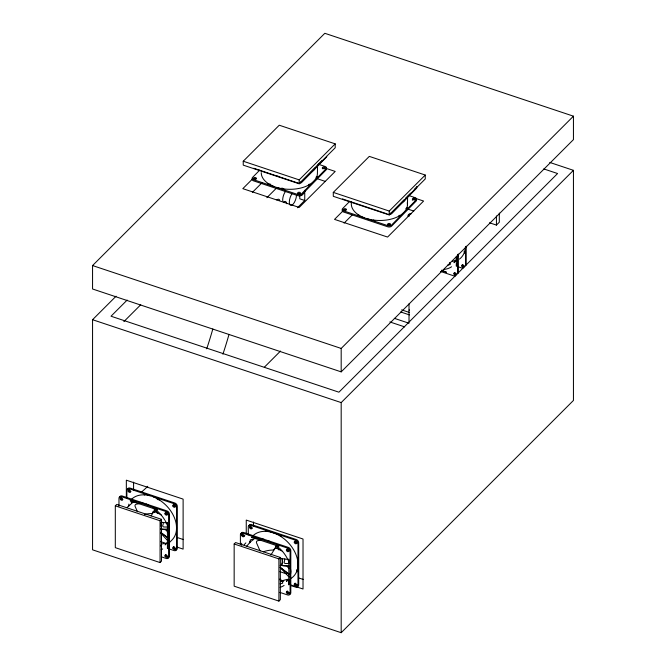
<?xml version="1.0" encoding="UTF-8"?>
<svg xmlns="http://www.w3.org/2000/svg" width="666" height="666" viewBox="0 0 666 666"><rect width="100%" height="100%" fill="white"/><g stroke="black" fill="none" stroke-linecap="round" stroke-linejoin="round"><path stroke-width="1" d="M317.54 165.901L317.407 173.543A28.08 16.209 1 0 1 315.368 179.479L313.877 181.252L326.173 168.706A2.806 1.623 1 0 0 325.091 166.483L318.231 164.194M407.459 204.712L407.592 197.069M167.449 547.66L167.424 548.384L167.424 522.502M288.861 584.165L288.844 584.89L288.844 559.007M456.385 265.501L456.368 266.233L456.368 256.277M167.457 547.252L167.532 545.912M288.869 583.757L289.26 579.611M456.393 265.093L456.468 263.753M290.676 573.584L290.801 571.719L290.809 592.732A2.872 2.031 45 0 1 289.269 594.388M458.133 255.852L458.258 253.987L458.325 273.068M249.392 542.74L249.608 541.516M151.082 515.925L153.222 512.445A1.923 1.34 12.4 0 1 155.819 512.029L161.222 514.926M270.895 555.044L274.642 548.951A1.923 1.34 12.4 0 1 277.239 548.534L282.634 551.431M308.683 185.031L309.274 184.082M398.734 216.209L399.325 215.251M246.462 546.453L250.541 541.749L253.971 539.16M155.178 509.39L152.181 513.536A25.949 20.313 -26.7 0 0 144.464 514.485M276.59 545.895L273.593 550.041A25.949 20.313 -26.7 0 0 263.336 551.756M166.658 543.04L165.068 544.871L167.224 542.723M455.594 260.881L454.004 262.712L456.876 259.848M288.078 579.545L286.488 581.376L288.644 579.229M126.79 507.683L132.551 502.655M259.732 170.113L252.497 177.489A2.806 1.623 1 0 0 253.58 179.712L297.685 194.464A2.806 1.623 1 0 0 301.507 193.889L313.794 181.335L311.929 182.984A28.08 16.209 1 0 1 277.198 187.579M315.542 167.166L301.723 181.277A2.806 1.623 1 0 1 300.549 181.918M316.991 165.692L322.053 160.523M349.783 201.282L342.549 208.666A2.806 1.623 1 0 0 343.631 210.881L387.737 225.632A2.806 1.623 1 0 0 391.558 225.058L403.846 212.512L401.981 214.152A28.08 16.209 1 0 1 367.249 218.748M404.145 199.817L391.775 212.446A2.806 1.623 1 0 1 390.601 213.087M405.594 198.335L410.656 193.173M414.269 189.485L416.441 187.271M92.557 265.559L324.817 33.3L573.443 116.175L573.443 139.619L341.183 371.869L92.557 288.994L92.557 265.559L341.183 348.435L573.443 116.175M243.24 161.23L279.254 125.216L335.206 143.864L335.206 147.769L299.192 183.791L243.24 165.135L243.24 161.23L299.192 179.878L335.206 143.864M549.766 162.437L573.443 170.329L573.443 400.441L341.183 632.7L92.557 549.825L92.557 319.713L116.075 296.195M127.156 300.075L111.014 316.217L338.919 392.191L557.584 173.526L543.772 168.923M252.381 179.104L242.824 188.653L299.192 207.442L335.206 171.428L326.457 168.515M252.381 192.382L261.938 182.825M123.868 321.62L140.751 304.737M266.866 197.71L276.34 188.245M297.452 207.759L304.745 200.466L304.745 190.309M333.291 192.399L369.305 156.385L425.258 175.041L425.258 178.946L389.244 214.96L333.291 196.312L333.291 192.399L389.244 211.055L425.258 175.041M342.624 211.297L334.532 219.38L387.587 237.063L423.601 201.049L413.777 197.777M344.089 223.11L352.172 215.026M115.31 505.852L116.741 504.412L161.497 519.33L161.497 561.13L160.065 562.57L115.31 547.652L115.31 505.852L160.065 520.77L161.497 519.33M264.377 367.191L280.519 351.049M168.948 543.031L171.82 540.159A28.696 20.288 45 0 0 176.365 530.844L176.557 528.038L176.565 549.05A2.872 2.031 45 0 1 174.076 550.566L169.214 548.951M489.535 222.794L496.436 225.091L499.309 222.219L499.309 213.078M341.183 632.7L341.183 402.589L573.443 170.329M234.157 543.98L235.589 542.549L280.344 557.467L280.344 599.658L278.904 601.098L234.157 586.18L234.157 543.98L278.904 558.899L280.344 557.467M402.181 202.697L404.046 201.049L391.758 213.595A2.806 1.623 1 0 1 387.937 214.177M405.86 208.533L407.376 207.725M317.324 176.557L315.959 177.256M456.793 259.64L452.63 261.48M287.529 579.295L282.9 580.544M161.48 544.039L164.119 543.548M447.577 265.201L450.099 264.552A1.923 0.716 46.4 0 0 449.417 262.679M280.053 583.866L282.584 583.208A1.923 0.716 46.4 0 0 281.901 581.335L279.795 579.054M139.893 503.521L136.28 504.187A1.923 1.715 20 0 0 135.131 506.418L137.471 511.771M261.313 540.026L257.7 540.692A1.923 1.715 20 0 0 256.552 542.923L260.056 550.948M267.874 184.057L270.746 184.249M357.933 215.226L359.282 215.326M160.656 529.087L164.502 529.545A1.923 0.899 25.8 0 1 166.891 530.952L167.541 532.159M280.145 565.367L285.922 566.05A1.923 0.899 25.8 0 1 288.311 567.457L288.961 568.664M280.944 580.86L281.984 580.993M161.13 522.202L167.041 522.993M280.586 558.441L288.461 559.498M157.201 499.483L159.532 499.841M134.149 501.781L135.681 502.056M280.403 536.238L280.944 536.346M132.842 501.49L130.12 500.749L157.517 509.881L153.963 508.383M255.569 538.286L251.54 537.254L278.937 546.386L276.473 545.396M317.715 178.879L325.491 181.468M407.883 209.091L413.777 211.055M304.745 200.466L299.775 198.809L299.775 195.762M458.15 266.791L463.012 268.406M441.566 270.612L446.461 272.244L441.716 270.113M440.534 271.437L455.119 276.298M401.623 309.873L409.407 312.462M400.691 311.971L409.498 314.91M394.33 318.331L409.016 323.226M389.86 321.944L404.662 326.873M92.557 319.713L341.183 402.589M176.648 537.32L183.5 539.602M279.911 571.669L286.763 573.95M298.51 577.872L303.405 579.503M279.72 579.686L283.633 580.993M160.598 541.616L165.493 543.248M177.239 547.161L183.117 549.125L183.117 499.117L126.34 480.194L126.34 497.544M291.275 585.106L303.022 589.019L303.022 539.01L246.254 520.088L246.254 533.358M290.634 585.456L295.496 587.071A2.872 2.031 45 0 0 297.977 585.556L297.977 564.543L297.785 567.349A28.696 20.288 45 0 1 291.25 578.271M279.82 592.374L287.604 594.963A2.872 2.031 45 0 0 290.085 593.448L290.085 551.282A2.872 2.031 45 0 0 287.604 548.11L242.874 533.2A2.872 2.031 45 0 0 240.393 534.715L240.393 544.721M161.322 556.834L166.184 558.458A2.872 2.031 45 0 0 168.673 556.942L168.673 514.776A2.872 2.031 45 0 0 166.184 511.605L121.453 496.694A2.872 2.031 45 0 0 118.973 498.21L118.973 506.21M408.283 195.363L415.143 197.66A2.806 1.623 1 0 1 416.225 199.875L403.929 212.421L405.419 210.647A28.08 16.209 1 0 0 407.267 202.68M253.779 168.248L297.885 183A2.806 1.623 1 0 0 298.926 183.208M343.831 199.425L386.954 213.844M265.609 531.227L266.034 531.451M144.189 494.721L144.614 494.946M373.451 220.071L374.791 220.871M152.714 511.904L153.938 512.612M281.901 187.987L284.74 189.702M279.945 567.241L289.402 574.467L280.461 567.59M160.889 532.542L167.191 537.354M160.664 532.325L167.149 537.312M280.594 567.907L288.228 576.207A1.099 0.441 44.7 0 0 289.419 576.748M160.564 532.917L166.808 539.701A1.099 0.441 44.7 0 0 167.507 540.234M278.779 549.883L277.98 548.351A42.974 30.386 45 0 1 276.898 546.103M157.359 513.378L156.56 511.846A42.974 30.386 45 0 1 155.478 509.598M464.119 251.249L464.56 253.163M296.603 569.905L297.044 571.819M289.26 563.469L288.869 560.089M167.457 523.584L167.532 524.766M290.676 569.621L290.801 571.57L290.809 550.557A2.872 2.031 45 0 0 288.32 547.385L243.59 532.484A2.872 2.031 45 0 0 241.109 533.99M496.436 215.95L496.436 225.091M466.217 246.17L466.217 265.176M465.501 265.892L465.492 246.886L465.301 248.684A28.696 20.288 45 0 1 459.465 259.107M457.609 254.778L457.609 273.784M409.016 303.829L409.016 322.202M389.244 211.055L389.244 214.96M341.183 348.435L341.183 371.869M299.192 179.878L299.192 183.791M278.904 558.899L278.904 601.098M253.488 522.036L253.488 526.123M250.241 540.634L250.241 542.623M248.285 534.823L248.285 526.823A2.872 2.031 45 0 1 250.766 525.308L295.496 540.218A2.872 2.031 45 0 1 297.977 543.389L297.977 564.402L297.785 561.471A28.696 20.288 45 0 0 274.692 533.324L271.57 532.284A28.696 20.288 45 0 0 253.022 535.714M241.633 543.265L241.633 545.263M160.065 520.77L160.065 562.57M133.583 482.142L133.583 490.301M128.821 504.129L128.821 506.118M126.865 498.318L126.865 490.318A2.872 2.031 45 0 1 129.346 488.802L174.076 503.712A2.872 2.031 45 0 1 176.565 506.884L176.557 527.897L176.365 524.966A28.696 20.288 45 0 0 153.272 496.819M276.806 199.95A7.176 2.93 -71.6 0 1 279.762 200.333M282.742 200.907A7.176 2.93 -71.6 0 1 285.631 191.2M283.441 202.156A7.176 2.93 -71.6 0 1 286.68 203.713M296.478 195.438A7.176 2.93 -71.6 0 1 290.859 205.394M290.168 205.061A7.176 2.93 -71.6 0 1 292.257 193.415M304.936 190.967A7.176 2.93 -71.6 0 1 299.883 195.346M212.829 328.979A189.902 77.531 -71.6 0 1 206.71 348.809M229.021 334.374A189.902 77.531 -71.6 0 1 222.902 354.204M147.769 486.313A189.902 77.531 -71.6 0 1 140.767 492.698M409.207 310.398A1.407 0.991 45 0 1 409.207 309.807M252.481 178.638A2.806 1.623 1 0 0 253.563 180.861L297.669 195.613A2.806 1.623 1 0 0 301.482 195.03L326.149 169.847A2.806 1.623 1 0 0 325.907 168.048M253.53 179.454A1.407 0.808 1 0 1 254.545 178.671A1.407 0.808 1 0 1 256.135 179.054M316.35 166.75A28.08 16.209 1 0 1 315.559 168.015L314.077 169.788L326.365 157.243A2.806 1.623 1 0 0 326.715 156.327M310.656 172.561A28.08 16.209 1 0 0 312.129 171.52L313.994 169.88L301.706 182.426A2.806 1.623 1 0 1 299.475 183.225M279.004 176.548A28.08 16.209 1 0 1 277.397 176.115M274.117 186.547A28.08 16.209 1 0 1 261.255 172.652M297.627 194.206A1.407 0.808 1 0 1 299.017 193.398A1.407 0.808 1 0 1 300.441 194.214M322.336 168.814A1.407 0.808 1 0 1 323.684 168.223A1.407 0.808 1 0 1 325.05 168.823M342.532 209.815A2.806 1.623 1 0 0 343.614 212.029L387.72 226.781A2.806 1.623 1 0 0 391.533 226.207L416.2 201.024A2.806 1.623 1 0 0 415.959 199.226M343.972 210.056A1.407 0.808 1 0 1 345.962 210.065M364.169 217.715A28.08 16.209 1 0 1 351.556 201.798M387.862 224.975A1.407 0.808 1 0 1 389.435 224.6A1.407 0.808 1 0 1 390.492 225.391M343.381 199.234A2.806 1.623 1 0 1 342.699 198.734M412.346 200.2A1.407 0.808 1 0 1 413.736 199.392A1.407 0.808 1 0 1 415.159 200.208M416.675 187.188A2.806 1.623 1 0 1 416.416 188.411L404.129 200.957L405.611 199.184A28.08 16.209 1 0 0 406.402 197.919M416.774 186.671A2.806 1.623 1 0 1 416.658 186.98M119.738 497.044A2.872 2.031 45 0 1 122.169 495.979L166.9 510.88A2.872 2.031 45 0 1 169.389 514.052L169.38 535.064L169.189 532.142A28.696 20.288 45 0 0 168.948 530.602M122.794 499.542A1.432 1.016 45 0 1 121.187 498.701A1.432 1.016 45 0 1 121.295 497.194M162.654 548.934A28.696 20.288 45 0 1 161.164 549.816M131.219 502.639A28.696 20.288 45 0 1 135.872 502.006M139.877 502.289A28.696 20.288 45 0 1 142.974 502.955M146.095 503.995A28.696 20.288 45 0 1 148.426 505.011M152.955 507.617A28.696 20.288 45 0 1 164.644 519.788M165.093 520.537A28.696 20.288 45 0 1 167.641 525.932M168.848 539.835A28.696 20.288 45 0 0 169.189 538.011L169.38 535.214L169.389 556.227A2.872 2.031 45 0 1 167.382 557.858M131.61 499.209A28.696 20.288 45 0 1 150.15 495.779M175.416 548.726A1.432 1.016 45 0 1 173.809 547.893A1.432 1.016 45 0 1 173.918 546.386M175.275 549.966A2.872 2.031 45 0 0 177.281 548.334L177.281 506.168A2.872 2.031 45 0 0 174.792 502.997L130.061 488.086A2.872 2.031 45 0 0 127.631 489.16M167.524 514.452A1.432 1.016 45 0 1 166.142 513.902A1.432 1.016 45 0 1 165.701 512.52M130.944 491.55A1.432 1.016 45 0 1 129.445 491.233A1.432 1.016 45 0 1 128.863 489.726M175.416 506.56A1.432 1.016 45 0 1 173.918 505.869A1.432 1.016 45 0 1 173.718 504.395M167.524 556.618A1.432 1.016 45 0 1 166.025 555.935A1.432 1.016 45 0 1 165.826 554.453M163.303 522.46A12.554 8.874 45 0 1 162.662 525.757A1.066 0.758 45 0 0 163.953 526.972A66.675 47.144 45 0 0 167.724 526.989M160.972 522.777A12.554 8.874 45 0 1 160.989 526.34M154.695 512.47A1.066 0.758 45 0 0 154.77 511.679A66.675 47.144 45 0 0 154.146 509.681M160.939 528.762A1.066 0.758 45 0 0 161.796 529.12A66.675 47.144 45 0 0 167.424 529.045M166.309 530.394A42.974 30.386 45 0 1 167.715 530.327M160.806 545.229A1.923 0.716 46.4 0 1 161.164 546.703M244.788 535.522A1.432 1.016 45 0 1 243.115 535.747A1.432 1.016 45 0 1 242.516 533.874M283.716 580.918A28.696 20.288 45 0 1 280.811 581.035M284.074 585.439A28.696 20.288 45 0 1 280.136 587.329M244.181 544.813A28.696 20.288 45 0 1 245.854 542.89M250.116 540.026A28.696 20.288 45 0 1 252.639 539.144M255.378 538.636A28.696 20.288 45 0 1 257.292 538.511M261.297 538.794A28.696 20.288 45 0 1 264.394 539.46M267.516 540.501A28.696 20.288 45 0 1 270.612 541.899M276.54 545.687A28.696 20.288 45 0 1 278.604 547.41M279.27 548.018A28.696 20.288 45 0 1 281.793 550.591M282.392 551.265A28.696 20.288 45 0 1 287.346 558.566M287.737 559.332A28.696 20.288 45 0 1 289.061 562.437M297.411 584.715A1.432 1.016 45 0 1 295.737 584.939A1.432 1.016 45 0 1 295.138 583.066M296.695 586.471A2.872 2.031 45 0 0 298.701 584.84L298.701 542.673A2.872 2.031 45 0 0 296.212 539.502L251.482 524.592A2.872 2.031 45 0 0 249.042 525.665M289.394 550.674A1.432 1.016 45 0 1 287.845 550.657A1.432 1.016 45 0 1 287.121 549.025M252.106 528.155A1.432 1.016 45 0 1 250.499 527.314A1.432 1.016 45 0 1 250.607 525.807M297.411 542.549A1.432 1.016 45 0 1 295.887 542.865A1.432 1.016 45 0 1 295.013 541.142M289.394 592.848A1.432 1.016 45 0 1 287.695 592.707A1.432 1.016 45 0 1 287.246 590.958M282.392 559.282A12.554 8.874 45 0 1 281.934 564.41A1.066 0.758 45 0 0 283.216 565.625A66.675 47.144 45 0 0 288.836 565.551M284.715 558.965A12.554 8.874 45 0 1 284.082 562.262A1.066 0.758 45 0 0 285.373 563.478A66.675 47.144 45 0 0 289.144 563.494M281.726 558.349A12.554 8.874 45 0 1 281.352 565.226M276.257 548.484A1.066 0.758 45 0 0 276.19 548.185A66.675 47.144 45 0 0 275.558 546.187M287.729 566.899A42.974 30.386 45 0 1 289.136 566.833M407.908 216.05A2.872 2.031 45 0 1 410.389 214.535M408.674 214.893A2.872 2.031 45 0 1 411.113 213.819M409.19 216.175A1.432 1.016 45 0 1 409.315 215.934M451.59 266.775A28.696 20.288 45 0 1 444.055 269.43M464.61 266.475A1.432 1.016 45 0 1 463.111 266.159A1.432 1.016 45 0 1 462.529 264.643M456.46 274.459A1.432 1.016 45 0 1 454.595 272.827M456.443 258.075A1.099 0.441 44.7 0 1 455.744 257.542M253.971 178.879A1.407 0.808 1 0 0 256.31 178.53A1.407 0.808 1 0 0 254.57 177.531A1.407 0.808 1 0 0 253.971 178.879M298.077 193.631A1.407 0.808 1 0 0 300.416 193.282A1.407 0.808 1 0 0 298.676 192.283A1.407 0.808 1 0 0 298.077 193.631M322.744 168.456A1.407 0.808 1 0 0 325.083 168.098A1.407 0.808 1 0 0 323.335 167.099A1.407 0.808 1 0 0 322.744 168.456M344.022 210.056A1.407 0.808 1 0 0 346.362 209.698A1.407 0.808 1 0 0 344.622 208.699A1.407 0.808 1 0 0 344.022 210.056M388.128 224.808A1.407 0.808 1 0 0 390.467 224.45A1.407 0.808 1 0 0 388.728 223.451A1.407 0.808 1 0 0 388.128 224.808M412.795 199.625A1.407 0.808 1 0 0 415.134 199.267A1.407 0.808 1 0 0 413.386 198.268A1.407 0.808 1 0 0 412.795 199.625M120.255 498.934A1.432 1.016 45 0 0 122.336 500.158A1.432 1.016 45 0 0 121.778 498.01A1.432 1.016 45 0 0 120.255 498.934M172.877 548.126A1.432 1.016 45 0 0 174.958 549.35A1.432 1.016 45 0 0 174.4 547.202A1.432 1.016 45 0 0 172.877 548.126M164.985 513.844A1.432 1.016 45 0 0 167.066 515.068A1.432 1.016 45 0 0 166.508 512.92A1.432 1.016 45 0 0 164.985 513.844M128.147 491.05A1.432 1.016 45 0 0 130.228 492.266A1.432 1.016 45 0 0 129.67 490.118A1.432 1.016 45 0 0 128.147 491.05M172.877 505.96A1.432 1.016 45 0 0 174.958 507.176A1.432 1.016 45 0 0 174.4 505.028A1.432 1.016 45 0 0 172.877 505.96M164.985 556.018A1.432 1.016 45 0 0 167.066 557.234A1.432 1.016 45 0 0 166.508 555.094A1.432 1.016 45 0 0 164.985 556.018M241.675 535.439A1.432 1.016 45 0 0 243.756 536.663A1.432 1.016 45 0 0 243.198 534.515A1.432 1.016 45 0 0 241.675 535.439M294.297 584.631A1.432 1.016 45 0 0 296.37 585.855A1.432 1.016 45 0 0 295.821 583.707A1.432 1.016 45 0 0 294.297 584.631M286.405 550.349A1.432 1.016 45 0 0 288.478 551.573A1.432 1.016 45 0 0 287.928 549.425A1.432 1.016 45 0 0 286.405 550.349M249.567 527.555A1.432 1.016 45 0 0 251.648 528.771A1.432 1.016 45 0 0 251.09 526.623A1.432 1.016 45 0 0 249.567 527.555M294.297 542.465A1.432 1.016 45 0 0 296.37 543.681A1.432 1.016 45 0 0 295.821 541.533A1.432 1.016 45 0 0 294.297 542.465M286.405 592.524A1.432 1.016 45 0 0 288.478 593.739A1.432 1.016 45 0 0 287.928 591.599A1.432 1.016 45 0 0 286.405 592.524M461.813 265.967A1.432 1.016 45 0 0 463.894 267.191A1.432 1.016 45 0 0 463.336 265.043A1.432 1.016 45 0 0 461.813 265.967M453.921 273.859A1.432 1.016 45 0 0 456.002 275.083A1.432 1.016 45 0 0 455.444 272.935A1.432 1.016 45 0 0 453.921 273.859"/></g></svg>
